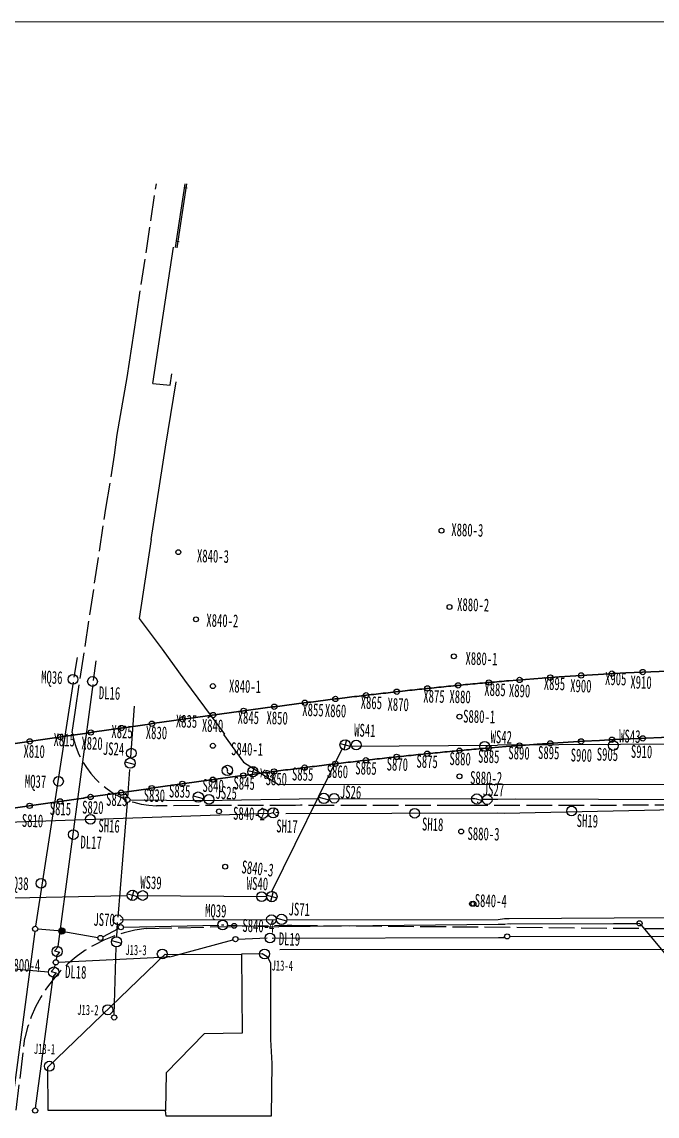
# Model space of a CAD drawing. Header units: inches. Extents: x 0 to 606, y 0 to 141.
# Drawn here: x 394.6 to 444, y 55.5 to 140.6 of the extents above; entities that cross this region are included whole.
import ezdxf
from ezdxf.enums import TextEntityAlignment as Align

# ---------------------------------------------------------------- set-up
doc = ezdxf.new("R2010")
doc.units = ezdxf.units.IN
doc.header["$MEASUREMENT"] = 0
for name, pattern in [('CENTER2', [1.125, 0.75, -0.125, 0.125, -0.125]), ('CONTINOUS', [0]), ('DASH4', [2.5, 2, -0.5])]:
    doc.linetypes.add(name, pattern=pattern)
for name, color, linetype in [('地表沉降（上行线）', 7, 'CENTER2'), ('地表沉降（下行线）', 7, 'CENTER2'), ('建构筑物沉降', 7, 'CENTER2'), ('管线沉降（上水）', 7, 'CENTER2'), ('管线沉降（上话）', 7, 'CENTER2'), ('管线沉降（污水）', 7, 'CENTER2'), ('管线沉降（煤气）', 7, 'CENTER2'), ('管线沉降（电力）', 7, 'CENTER2'), ('管线沉降（雨水）', 7, 'CENTER2')]:
    doc.layers.add(name, color=color, linetype=linetype)
doc.styles.add('宋体', font='', dxfattribs={"width": 0.72, "height": 1})
doc.styles.add('管线', font='Romans', dxfattribs={"width": 0.8, "bigfont": 'Htj_S'})
doc.styles.get('宋体').set_extended_font_data('SimSun')

msp = doc.modelspace()

# ---------------------------------------------------------------- linework, layer by layer
at = {"lineweight": 9, "ltscale": 0.5}
msp.add_line((605.692, 140.648), (0, 140.648), dxfattribs=at)
at = {"color": 253, "linetype": 'DASH4'}
for p, q in [((403.472, 117.746), (405.021, 128.046)), ((401.774, 106.934), (401.964, 108.557)), ((401.095, 102.801), (401.774, 106.934)), ((398.73, 87.11), (401.095, 102.801)), ((398.485, 85.38), (398.73, 87.11)), ((415.852, 79.702), (405.038, 79.68)), ((416.239, 79.711), (415.852, 79.702)), ((428.862, 79.689), (416.239, 79.711)), ((445.795, 79.718), (428.862, 79.689)), ((404.217, 70.136), (415.196, 70.386)), ((415.196, 70.386), (415.549, 70.382)), ((415.549, 70.382), (453.277, 70.05)), ((394.116, 55.992), (394.793, 61.603))]:
    msp.add_line(p, q, dxfattribs=at)
at = {"color": 253}
for p, q in [((406.515, 123.101), (407.256, 128.046)), ((407.357, 128.046), (406.614, 123.086)), ((407.214, 127.77), (407.413, 127.741)), ((406.588, 123.588), (406.786, 123.558)), ((404.756, 112.512), (406.358, 123.124)), ((402.748, 112.997), (403.472, 117.746)), ((406.098, 112.404), (406.229, 113.268)), ((401.964, 108.557), (402.748, 112.997)), ((404.756, 112.512), (406.098, 112.404)), ((405.736, 107.564), (406.563, 112.659))]:
    msp.add_line(p, q, dxfattribs=at)
at = {"color": 253, "linetype": 'Continuous'}
for p, q in [((404.624, 100.376), (405.736, 107.564)), ((404.624, 100.376), (403.676, 94.247)), ((403.676, 94.247), (405.479, 91.848)), ((405.479, 91.848), (407.2, 89.444)), ((407.2, 89.444), (410.308, 85.256)), ((409.02, 86.523), (409.244, 86.69)), ((410.308, 85.256), (410.243, 85.208)), ((410.243, 85.208), (411.785, 83.077)), ((411.785, 83.077), (414.529, 81.319)), ((414.529, 81.319), (453.189, 81.357)), ((414.627, 68.508), (450.343, 68.539))]:
    msp.add_line(p, q, dxfattribs=at)
at = {"extrusion": (1.25251e-05, -1.70425e-08, 1)}
for p, q in [((398.851, 91.218, -0.005), (398.614, 89.685, -0.005)), ((400.322, 90.951, -0.005), (400.117, 89.414, -0.005)), ((398.553, 89.292, -0.005), (395.621, 70.3, -0.005)), ((400.074, 89.098, -0.005), (397.357, 68.731, -0.005)), ((403.301, 87.435, -0.005), (403.013, 83.455, -0.005)), ((419.316, 84.516, 1.808), (420.089, 84.313, 1.808)), ((419.804, 84.801, 1.808), (419.601, 84.028, 1.808)), ((420.089, 84.31, 1.808), (431.556, 84.38, 1.807)), ((479.124, 84.672, 1.584), (431.556, 84.38, 1.585)), ((413.989, 73.009, 1.838), (419.459, 84.097, 1.838)), ((402.593, 83.097, 1.832), (403.367, 82.893, 1.832)), ((412.624, 82.714, 1.794), (412.42, 81.941, 1.794)), ((402.944, 82.493, -0.005), (402.787, 80.328, -0.005)), ((412.135, 82.429, 1.794), (412.909, 82.226, 1.794)), ((402.787, 80.328, -0.005), (402.388, 80.354, -0.005)), ((402.61, 80.686, -0.005), (402.787, 80.328, -0.005)), ((402.973, 80.126, -0.005), (408.636, 80.082, -0.005)), ((407.894, 80.452, 1.814), (408.667, 80.248, 1.814)), ((408.636, 80.082, -0.005), (417.639, 80.244, -0.005)), ((417.652, 80.353, 1.94), (418.426, 80.149, 1.94)), ((418.439, 80.249, -0.005), (429.935, 80.204, -0.005)), ((429.549, 80.306, -0.005), (430.322, 80.103, -0.005)), ((430.335, 80.194, 2.235), (431.573, 80.178, 2.235)), ((431.573, 80.178, 2.235), (432.922, 80.218, 2.235)), ((432.922, 80.218, -0.005), (449.871, 80.156, -0.006)), ((402.757, 79.929, -0.005), (402.03, 71.001, -0.005)), ((414.211, 79.512, 1.806), (414.109, 79.126, 1.806)), ((430.056, 79.934, -0.005), (429.971, 79.934, -0.005)), ((432.082, 79.112, -0.005), (445.392, 79.376, -0.006)), ((386.082, 78.146, -0.005), (413.71, 79.112, -0.005)), ((414.109, 79.126, 1.806), (413.723, 79.02, 1.806)), ((414.109, 79.126, 1.806), (414.393, 78.844, 1.806)), ((414.509, 79.144, -0.005), (414.309, 79.135, -0.005)), ((415.1, 79.069, 1.815), (431.578, 79.115, 1.815)), ((431.578, 79.115, 1.815), (432.082, 79.112, 1.815)), ((378.844, 72.193, -0.005), (402.757, 72.704, -0.005)), ((402.77, 72.814, 1.754), (403.544, 72.61, 1.754)), ((403.259, 73.099, 1.754), (403.055, 72.325, 1.754)), ((403.557, 72.708, -0.005), (413.605, 72.613, -0.005)), ((413.619, 72.711, 1.838), (414.392, 72.508, 1.838)), ((414.107, 72.996, 1.838), (413.904, 72.223, 1.838)), ((402.214, 70.802, -0.005), (414.365, 70.839, -0.005)), ((414.378, 70.942, 1.802), (415.152, 70.738, 1.802)), ((415.163, 70.799, 1.802), (431.613, 70.84, 1.801)), ((431.613, 70.84, 1.801), (432.093, 70.908, 1.801)), ((432.447, 70.897, -0.005), (444.687, 70.984, -0.006)), ((395.565, 69.904, -0.005), (393.892, 57.178, -0.005)), ((397.674, 69.929, -0.005), (395.79, 70.085, -0.005)), ((397.674, 69.929, -0.005), (400.472, 69.431, -0.005)), ((400.846, 69.489, -0.005), (402.085, 70.138, -0.005)), ((401.941, 69.493, -0.005), (402.003, 70.602, -0.005)), ((402.462, 70.235, -0.005), (409.869, 70.388, -0.005)), ((410.269, 70.399, -0.005), (410.09, 70.393, -0.005)), ((410.489, 70.393, -0.005), (414.552, 70.261, -0.005)), ((414.552, 70.276, -0.005), (431.614, 70.475, -0.005)), ((431.614, 70.475, -0.005), (432.156, 70.48, -0.005)), ((432.541, 70.493, -0.005), (440.577, 70.511, -0.006)), ((440.577, 70.511, -0.006), (442.404, 70.529, -0.006)), ((442.733, 70.378, -0.006), (444.571, 68.196, -0.006)), ((401.532, 69.196, 1.791), (402.305, 68.992, 1.791)), ((406.271, 67.976, -0.005), (410.973, 69.251, -0.005)), ((411.366, 69.312, -0.005), (413.635, 69.405, -0.005)), ((414.033, 69.386, 1.873), (431.619, 69.433, 1.873)), ((431.619, 69.433, 1.873), (432.128, 69.418, 1.873)), ((432.504, 69.514, -0.005), (472.649, 69.569, -0.006)), ((397.406, 68.722, 1.708), (397.111, 68.386, 1.708)), ((397.111, 68.386, 1.708), (397.498, 68.284, 1.708)), ((397.498, 68.284, 1.708), (397.202, 67.948, 1.708)), ((401.745, 63.412, -0.005), (401.906, 68.694, -0.005)), ((381.716, 67.981, -0.005), (396.638, 66.769, -0.005)), ((397.12, 67.128, -0.005), (397.157, 67.301, -0.005)), ((397.254, 67.938, -0.005), (397.224, 67.695, -0.005)), ((397.399, 67.506, -0.005), (405.878, 67.914, -0.005)), ((406.078, 67.923, 1.736), (405.878, 67.914, -0.005)), ((406.078, 67.923, 1.736), (406.271, 67.976, -0.005)), ((397.138, 67.124, 1.702), (396.843, 66.788, 1.702)), ((396.843, 66.788, 1.702), (397.23, 66.686, 1.702)), ((397.23, 66.686, 1.702), (396.934, 66.35, 1.702)), ((395.617, 56.167, -0.005), (396.983, 66.341, -0.005))]:
    msp.add_line(p, q, dxfattribs=at)
at = {"color": 150, "linetype": 'CONTINOUS', "lineweight": 30}
for p, q in [((431.882, 89.352), (432.07, 89.368)), ((432.07, 89.368), (432.258, 89.384)), ((432.258, 89.384), (432.446, 89.399)), ((432.446, 89.399), (432.446, 89.399)), ((423.424, 88.511), (423.611, 88.532)), ((423.611, 88.532), (423.799, 88.553)), ((423.799, 88.553), (423.987, 88.573)), ((423.987, 88.573), (424.174, 88.594)), ((424.174, 88.594), (424.362, 88.615)), ((424.362, 88.615), (424.55, 88.635)), ((424.55, 88.635), (424.738, 88.656)), ((424.738, 88.656), (424.926, 88.676)), ((424.926, 88.676), (425.113, 88.696)), ((425.113, 88.696), (425.301, 88.716)), ((425.301, 88.716), (425.489, 88.736)), ((425.489, 88.736), (425.677, 88.756)), ((425.677, 88.756), (425.865, 88.776)), ((425.865, 88.776), (426.053, 88.796)), ((426.053, 88.796), (426.24, 88.815)), ((426.24, 88.815), (426.428, 88.835)), ((426.428, 88.835), (426.616, 88.854)), ((426.616, 88.854), (426.804, 88.873)), ((426.804, 88.873), (426.992, 88.892)), ((426.992, 88.892), (427.18, 88.912)), ((427.18, 88.912), (427.368, 88.931)), ((427.368, 88.931), (427.556, 88.949)), ((427.556, 88.949), (427.744, 88.968)), ((427.744, 88.968), (427.932, 88.987)), ((427.932, 88.987), (428.12, 89.005)), ((428.12, 89.005), (428.308, 89.024)), ((428.308, 89.024), (428.496, 89.042)), ((428.496, 89.042), (428.684, 89.06)), ((428.684, 89.06), (428.872, 89.078)), ((428.872, 89.078), (429.06, 89.096)), ((429.06, 89.096), (429.248, 89.114)), ((429.248, 89.114), (429.436, 89.132)), ((429.436, 89.132), (429.624, 89.149)), ((429.624, 89.149), (429.812, 89.167)), ((429.812, 89.167), (430, 89.184)), ((430, 89.184), (430.188, 89.202)), ((430.188, 89.202), (430.376, 89.219)), ((430.376, 89.219), (430.564, 89.236)), ((430.564, 89.236), (430.753, 89.253)), ((430.753, 89.253), (430.941, 89.269)), ((430.941, 89.269), (431.129, 89.286)), ((431.129, 89.286), (431.317, 89.303)), ((431.317, 89.303), (431.505, 89.319)), ((431.505, 89.319), (431.693, 89.335)), ((431.693, 89.335), (431.882, 89.352)), ((416.297, 87.652), (416.485, 87.676)), ((416.485, 87.676), (416.672, 87.7)), ((416.672, 87.7), (416.86, 87.724)), ((416.86, 87.724), (417.047, 87.747)), ((417.047, 87.747), (417.234, 87.771)), ((417.234, 87.771), (417.422, 87.795)), ((417.422, 87.795), (417.609, 87.818)), ((417.609, 87.818), (417.797, 87.842)), ((417.797, 87.842), (417.984, 87.865)), ((417.984, 87.865), (418.171, 87.889)), ((418.171, 87.889), (418.359, 87.912)), ((418.359, 87.912), (418.546, 87.935)), ((418.546, 87.935), (418.734, 87.958)), ((418.734, 87.958), (418.921, 87.981)), ((418.921, 87.981), (419.109, 88.004)), ((419.109, 88.004), (419.296, 88.027)), ((419.296, 88.027), (419.484, 88.05)), ((419.484, 88.05), (419.671, 88.073)), ((419.671, 88.073), (419.859, 88.096)), ((419.859, 88.096), (420.046, 88.118)), ((420.046, 88.118), (420.234, 88.141)), ((420.234, 88.141), (420.421, 88.163)), ((420.421, 88.163), (420.609, 88.186)), ((420.609, 88.186), (420.796, 88.208)), ((420.796, 88.208), (420.984, 88.23)), ((420.984, 88.23), (421.172, 88.252)), ((421.172, 88.252), (421.359, 88.274)), ((421.359, 88.274), (421.547, 88.296)), ((421.547, 88.296), (421.734, 88.318)), ((421.734, 88.318), (421.922, 88.34)), ((421.922, 88.34), (422.11, 88.362)), ((422.11, 88.362), (422.297, 88.383)), ((422.297, 88.383), (422.485, 88.405)), ((422.485, 88.405), (422.673, 88.426)), ((422.673, 88.426), (422.86, 88.447)), ((422.86, 88.447), (423.048, 88.469)), ((423.048, 88.469), (423.236, 88.49)), ((423.236, 88.49), (423.424, 88.511)), ((409.932, 86.801), (410.119, 86.827)), ((410.119, 86.827), (410.306, 86.853)), ((410.306, 86.853), (410.493, 86.879)), ((410.493, 86.879), (410.68, 86.904)), ((410.68, 86.904), (410.867, 86.93)), ((410.867, 86.93), (411.055, 86.956)), ((411.055, 86.956), (411.242, 86.981)), ((411.242, 86.981), (411.429, 87.007)), ((411.429, 87.007), (411.616, 87.032)), ((411.616, 87.032), (411.803, 87.058)), ((411.803, 87.058), (411.99, 87.083)), ((411.99, 87.083), (412.178, 87.108)), ((412.178, 87.108), (412.365, 87.134)), ((412.365, 87.134), (412.552, 87.159)), ((412.552, 87.159), (412.739, 87.184)), ((412.739, 87.184), (412.926, 87.209)), ((412.926, 87.209), (413.114, 87.234)), ((413.114, 87.234), (413.301, 87.259)), ((413.301, 87.259), (413.488, 87.284)), ((413.488, 87.284), (413.675, 87.309)), ((413.675, 87.309), (413.862, 87.334)), ((413.862, 87.334), (414.05, 87.359)), ((414.05, 87.359), (414.237, 87.384)), ((414.237, 87.384), (414.424, 87.408)), ((414.424, 87.408), (414.612, 87.433)), ((414.612, 87.433), (414.799, 87.458)), ((414.799, 87.458), (414.986, 87.482)), ((414.986, 87.482), (415.173, 87.506)), ((415.173, 87.506), (415.361, 87.531)), ((415.361, 87.531), (415.548, 87.555)), ((415.548, 87.555), (415.735, 87.579)), ((415.735, 87.579), (415.923, 87.604)), ((415.923, 87.604), (416.11, 87.628)), ((416.11, 87.628), (416.297, 87.652)), ((403.947, 85.956), (404.134, 85.983)), ((404.134, 85.983), (404.321, 86.01)), ((404.321, 86.01), (404.508, 86.036)), ((404.508, 86.036), (404.695, 86.063)), ((404.695, 86.063), (404.882, 86.09)), ((404.882, 86.09), (405.069, 86.117)), ((405.069, 86.117), (405.256, 86.143)), ((405.256, 86.143), (405.443, 86.17)), ((405.443, 86.17), (405.63, 86.197)), ((405.63, 86.197), (405.817, 86.223)), ((405.817, 86.223), (406.004, 86.25)), ((406.004, 86.25), (406.191, 86.276)), ((406.191, 86.276), (406.378, 86.303)), ((406.378, 86.303), (406.565, 86.33)), ((406.565, 86.33), (406.752, 86.356)), ((406.752, 86.356), (406.939, 86.383)), ((406.939, 86.383), (407.126, 86.409)), ((407.126, 86.409), (407.313, 86.435)), ((407.313, 86.435), (407.5, 86.462)), ((407.5, 86.462), (407.687, 86.488)), ((407.687, 86.488), (407.874, 86.514)), ((407.874, 86.514), (408.061, 86.541)), ((408.061, 86.541), (408.248, 86.567)), ((408.248, 86.567), (408.435, 86.593)), ((408.435, 86.593), (408.622, 86.619)), ((408.622, 86.619), (408.809, 86.645)), ((408.809, 86.645), (408.996, 86.671)), ((408.996, 86.671), (409.183, 86.697)), ((409.183, 86.697), (409.37, 86.723)), ((409.37, 86.723), (409.558, 86.749)), ((409.558, 86.749), (409.745, 86.775)), ((409.745, 86.775), (409.932, 86.801)), ((391.454, 84.146), (398.712, 85.199)), ((398.712, 85.199), (398.899, 85.226)), ((398.899, 85.226), (399.086, 85.253)), ((399.086, 85.253), (399.273, 85.28)), ((399.273, 85.28), (399.46, 85.307)), ((399.46, 85.307), (399.647, 85.334)), ((399.647, 85.334), (399.834, 85.362)), ((399.834, 85.362), (400.021, 85.389)), ((400.021, 85.389), (400.208, 85.416)), ((400.208, 85.416), (400.395, 85.443)), ((400.395, 85.443), (400.582, 85.47)), ((400.582, 85.47), (400.769, 85.497)), ((400.769, 85.497), (400.956, 85.524)), ((400.956, 85.524), (401.142, 85.551)), ((401.142, 85.551), (401.329, 85.578)), ((401.329, 85.578), (401.516, 85.605)), ((401.516, 85.605), (401.703, 85.632)), ((401.703, 85.632), (401.89, 85.659)), ((401.89, 85.659), (402.077, 85.686)), ((402.077, 85.686), (402.264, 85.713)), ((402.264, 85.713), (402.451, 85.74)), ((402.451, 85.74), (402.638, 85.767)), ((402.638, 85.767), (402.825, 85.794)), ((402.825, 85.794), (403.012, 85.821)), ((403.012, 85.821), (403.199, 85.848)), ((403.199, 85.848), (403.386, 85.875)), ((403.386, 85.875), (403.573, 85.902)), ((403.573, 85.902), (403.76, 85.929)), ((403.76, 85.929), (403.947, 85.956)), ((423.135, 83.418), (422.948, 83.397)), ((423.323, 83.438), (423.135, 83.418)), ((423.511, 83.459), (423.323, 83.438)), ((423.699, 83.479), (423.511, 83.459)), ((423.887, 83.499), (423.699, 83.479)), ((424.075, 83.519), (423.887, 83.499)), ((424.262, 83.539), (424.075, 83.519)), ((424.45, 83.559), (424.262, 83.539)), ((424.638, 83.578), (424.45, 83.559)), ((424.826, 83.598), (424.638, 83.578)), ((425.014, 83.617), (424.826, 83.598)), ((425.202, 83.637), (425.014, 83.617)), ((425.39, 83.656), (425.202, 83.637)), ((425.578, 83.675), (425.39, 83.656)), ((425.765, 83.694), (425.578, 83.675)), ((425.953, 83.713), (425.765, 83.694)), ((426.141, 83.732), (425.953, 83.713)), ((426.329, 83.751), (426.141, 83.732)), ((426.517, 83.769), (426.329, 83.751)), ((426.705, 83.788), (426.517, 83.769)), ((426.893, 83.806), (426.705, 83.788)), ((427.081, 83.825), (426.893, 83.806)), ((427.269, 83.843), (427.081, 83.825)), ((427.457, 83.861), (427.269, 83.843)), ((427.645, 83.879), (427.457, 83.861)), ((427.833, 83.897), (427.645, 83.879)), ((428.021, 83.915), (427.833, 83.897)), ((428.209, 83.932), (428.021, 83.915)), ((428.398, 83.95), (428.209, 83.932)), ((428.586, 83.967), (428.398, 83.95)), ((428.774, 83.984), (428.586, 83.967)), ((428.962, 84.001), (428.774, 83.984)), ((429.15, 84.018), (428.962, 84.001)), ((429.338, 84.035), (429.15, 84.018)), ((429.526, 84.052), (429.338, 84.035)), ((429.714, 84.069), (429.526, 84.052)), ((429.903, 84.085), (429.714, 84.069)), ((430.091, 84.102), (429.903, 84.085)), ((430.279, 84.118), (430.091, 84.102)), ((430.467, 84.134), (430.279, 84.118)), ((430.655, 84.15), (430.467, 84.134)), ((430.843, 84.166), (430.655, 84.15)), ((431.032, 84.182), (430.843, 84.166)), ((431.032, 84.182), (431.032, 84.182)), ((416.007, 82.578), (415.82, 82.554)), ((416.195, 82.601), (416.007, 82.578)), ((416.382, 82.625), (416.195, 82.601)), ((416.569, 82.648), (416.382, 82.625)), ((416.757, 82.671), (416.569, 82.648)), ((416.944, 82.695), (416.757, 82.671)), ((417.132, 82.718), (416.944, 82.695)), ((417.319, 82.741), (417.132, 82.718)), ((417.507, 82.764), (417.319, 82.741)), ((417.694, 82.787), (417.507, 82.764)), ((417.882, 82.81), (417.694, 82.787)), ((418.069, 82.833), (417.882, 82.81)), ((418.257, 82.856), (418.069, 82.833)), ((418.444, 82.878), (418.257, 82.856)), ((418.632, 82.901), (418.444, 82.878)), ((418.819, 82.924), (418.632, 82.901)), ((419.007, 82.946), (418.819, 82.924)), ((419.194, 82.968), (419.007, 82.946)), ((419.382, 82.991), (419.194, 82.968)), ((419.57, 83.013), (419.382, 82.991)), ((419.757, 83.035), (419.57, 83.013)), ((419.945, 83.057), (419.757, 83.035)), ((420.132, 83.079), (419.945, 83.057)), ((420.32, 83.101), (420.132, 83.079)), ((420.508, 83.123), (420.32, 83.101)), ((420.695, 83.144), (420.508, 83.123)), ((420.883, 83.166), (420.695, 83.144)), ((421.071, 83.187), (420.883, 83.166)), ((421.258, 83.209), (421.071, 83.187)), ((421.446, 83.23), (421.258, 83.209)), ((421.634, 83.251), (421.446, 83.23)), ((421.821, 83.273), (421.634, 83.251)), ((422.009, 83.294), (421.821, 83.273)), ((422.197, 83.315), (422.009, 83.294)), ((422.384, 83.335), (422.197, 83.315)), ((422.572, 83.356), (422.384, 83.335)), ((422.76, 83.377), (422.572, 83.356)), ((422.948, 83.397), (422.76, 83.377)), ((409.453, 81.713), (409.266, 81.687)), ((409.64, 81.738), (409.453, 81.713)), ((409.827, 81.764), (409.64, 81.738)), ((410.014, 81.79), (409.827, 81.764)), ((410.201, 81.815), (410.014, 81.79)), ((410.389, 81.84), (410.201, 81.815)), ((410.576, 81.866), (410.389, 81.84)), ((410.763, 81.891), (410.576, 81.866)), ((410.95, 81.916), (410.763, 81.891)), ((411.137, 81.942), (410.95, 81.916)), ((411.325, 81.967), (411.137, 81.942)), ((411.512, 81.992), (411.325, 81.967)), ((411.699, 82.017), (411.512, 81.992)), ((411.886, 82.042), (411.699, 82.017)), ((412.073, 82.067), (411.886, 82.042)), ((412.261, 82.092), (412.073, 82.067)), ((412.448, 82.117), (412.261, 82.092)), ((412.635, 82.142), (412.448, 82.117)), ((412.822, 82.166), (412.635, 82.142)), ((413.01, 82.191), (412.822, 82.166)), ((413.197, 82.216), (413.01, 82.191)), ((413.384, 82.24), (413.197, 82.216)), ((413.572, 82.265), (413.384, 82.24)), ((413.759, 82.289), (413.572, 82.265)), ((413.946, 82.314), (413.759, 82.289)), ((414.134, 82.338), (413.946, 82.314)), ((414.321, 82.362), (414.134, 82.338)), ((414.508, 82.386), (414.321, 82.362)), ((414.696, 82.411), (414.508, 82.386)), ((414.883, 82.435), (414.696, 82.411)), ((415.07, 82.459), (414.883, 82.435)), ((415.258, 82.483), (415.07, 82.459)), ((415.445, 82.506), (415.258, 82.483)), ((415.632, 82.53), (415.445, 82.506)), ((415.82, 82.554), (415.632, 82.53)), ((403.467, 80.873), (403.28, 80.846)), ((403.654, 80.899), (403.467, 80.873)), ((403.841, 80.926), (403.654, 80.899)), ((404.028, 80.953), (403.841, 80.926)), ((404.215, 80.979), (404.028, 80.953)), ((404.402, 81.006), (404.215, 80.979)), ((404.589, 81.033), (404.402, 81.006)), ((404.776, 81.059), (404.589, 81.033)), ((404.963, 81.086), (404.776, 81.059)), ((405.15, 81.112), (404.963, 81.086)), ((405.337, 81.139), (405.15, 81.112)), ((405.524, 81.165), (405.337, 81.139)), ((405.711, 81.192), (405.524, 81.165)), ((405.898, 81.218), (405.711, 81.192)), ((406.085, 81.244), (405.898, 81.218)), ((406.272, 81.271), (406.085, 81.244)), ((406.459, 81.297), (406.272, 81.271)), ((406.646, 81.323), (406.459, 81.297)), ((406.833, 81.35), (406.646, 81.323)), ((407.021, 81.376), (406.833, 81.35)), ((407.208, 81.402), (407.021, 81.376)), ((407.395, 81.428), (407.208, 81.402)), ((407.582, 81.454), (407.395, 81.428)), ((407.769, 81.48), (407.582, 81.454)), ((407.956, 81.506), (407.769, 81.48)), ((408.143, 81.532), (407.956, 81.506)), ((408.33, 81.558), (408.143, 81.532)), ((408.517, 81.584), (408.33, 81.558)), ((408.704, 81.61), (408.517, 81.584)), ((408.891, 81.636), (408.704, 81.61)), ((409.079, 81.661), (408.891, 81.636)), ((409.266, 81.687), (409.079, 81.661)), ((397.485, 80.009), (397.298, 79.982)), ((397.672, 80.036), (397.485, 80.009)), ((397.859, 80.063), (397.672, 80.036)), ((398.046, 80.09), (397.859, 80.063)), ((398.232, 80.117), (398.046, 80.09)), ((398.419, 80.144), (398.232, 80.117)), ((398.606, 80.171), (398.419, 80.144)), ((398.793, 80.199), (398.606, 80.171)), ((398.98, 80.226), (398.793, 80.199)), ((399.167, 80.253), (398.98, 80.226)), ((399.354, 80.28), (399.167, 80.253)), ((399.541, 80.307), (399.354, 80.28)), ((399.728, 80.334), (399.541, 80.307)), ((399.915, 80.361), (399.728, 80.334)), ((400.102, 80.388), (399.915, 80.361)), ((400.289, 80.415), (400.102, 80.388)), ((400.476, 80.442), (400.289, 80.415)), ((400.663, 80.469), (400.476, 80.442)), ((400.85, 80.496), (400.663, 80.469)), ((401.037, 80.523), (400.85, 80.496)), ((401.224, 80.55), (401.037, 80.523)), ((401.41, 80.577), (401.224, 80.55)), ((401.597, 80.604), (401.41, 80.577)), ((401.784, 80.631), (401.597, 80.604)), ((401.971, 80.658), (401.784, 80.631)), ((402.158, 80.685), (401.971, 80.658)), ((402.345, 80.712), (402.158, 80.685)), ((402.532, 80.739), (402.345, 80.712)), ((402.719, 80.765), (402.532, 80.739)), ((402.906, 80.792), (402.719, 80.765)), ((403.093, 80.819), (402.906, 80.792)), ((403.28, 80.846), (403.093, 80.819)), ((397.298, 79.982), (391.437, 79.131))]:
    msp.add_line(p, q, dxfattribs=at)
at = {"color": 1, "ltscale": 0.5}
msp.add_line((411.785, 83.077), (414.529, 81.319), dxfattribs=at)
at = {"ltscale": 3, "extrusion": (1.25251e-05, -1.70425e-08, 1)}
msp.add_line((432.093, 70.908, 1.801), (432.447, 70.897, -0.005), dxfattribs=at)
at = {"lineweight": 9, "ltscale": 0.5, "extrusion": (1.25251e-05, -1.70425e-08, 1)}
for p, q in [((432.541, 70.493, -0.005), (432.156, 70.48, -0.005)), ((432.341, 70.492, 2.225), (432.541, 70.493, -0.005)), ((442.604, 70.531, 2.482), (442.404, 70.529, -0.006)), ((442.733, 70.378, -0.006), (442.604, 70.531, 2.482))]:
    msp.add_line(p, q, dxfattribs=at)
for p, q in [((396.587, 59.35), (405.697, 68.132)), ((405.697, 68.132), (411.655, 68.112)), ((411.655, 68.157), (413.253, 68.193)), ((411.655, 68.112), (411.686, 61.977)), ((413.253, 68.193), (413.638, 67.965)), ((413.638, 67.965), (413.903, 67.465)), ((413.903, 67.465), (413.887, 61.506)), ((408.736, 61.926), (405.784, 58.913)), ((411.686, 61.977), (408.736, 61.926)), ((413.887, 61.506), (414.008, 59.623)), ((414.008, 59.623), (413.954, 55.537)), ((396.617, 55.962), (396.587, 59.35)), ((405.784, 58.913), (405.739, 55.973)), ((405.739, 55.973), (396.617, 55.962)), ((405.785, 55.537), (405.739, 55.973)), ((413.954, 55.537), (405.785, 55.537))]:
    msp.add_line(p, q)
at = {"ltscale": 0.5}
for centre, radius in [((427.195, 101.079), 0.191), ((406.728, 99.4), 0.191), ((427.822, 95.138), 0.191), ((408.099, 94.177), 0.191), ((428.162, 91.298), 0.191), ((442.85, 90.074), 0.208), ((430.878, 89.264), 0.208), ((433.27, 89.467), 0.208), ((435.663, 89.65), 0.208), ((438.057, 89.812), 0.208), ((440.453, 89.953), 0.208), ((409.419, 88.984), 0.191), ((423.715, 88.543), 0.208), ((426.101, 88.801), 0.208), ((428.489, 89.041), 0.208), ((416.566, 87.686), 0.208), ((418.947, 87.985), 0.208), ((421.33, 88.271), 0.208), ((409.429, 86.732), 0.208), ((411.807, 87.058), 0.208), ((414.186, 87.377), 0.208), ((404.677, 86.061), 0.208), ((407.053, 86.399), 0.208), ((428.591, 86.603), 0.191), ((397.551, 85.03), 0.208), ((399.926, 85.375), 0.208), ((402.301, 85.719), 0.208), ((442.846, 84.919), 0.208), ((395.176, 84.686), 0.208), ((409.419, 84.344), 0.191), ((430.87, 84.169), 0.208), ((433.263, 84.36), 0.208), ((435.657, 84.53), 0.208), ((438.052, 84.68), 0.208), ((440.448, 84.81), 0.208), ((421.318, 83.216), 0.208), ((423.704, 83.479), 0.208), ((426.091, 83.727), 0.208), ((428.592, 83.968), 0.191), ((416.552, 82.646), 0.208), ((418.934, 82.937), 0.208), ((409.413, 81.707), 0.208), ((409.419, 81.708), 0.191), ((411.792, 82.03), 0.208), ((414.171, 82.343), 0.208), ((428.592, 81.968), 0.191), ((402.284, 80.703), 0.208), ((404.66, 81.043), 0.208), ((407.036, 81.378), 0.208), ((397.533, 80.016), 0.208), ((399.908, 80.36), 0.208), ((395.158, 79.671), 0.208), ((409.889, 79.239), 0.191), ((428.726, 77.673), 0.191), ((410.374, 74.939), 0.191), ((429.573, 72.046), 0.191), ((429.679, 72.055), 0.191), ((411.071, 70.331), 0.191)]:
    msp.add_circle(centre, radius, dxfattribs=at)
at = {"extrusion": (1.25251e-05, -1.70425e-08, 1)}
for centre, radius in [((398.532, 89.506, 0), 0.378), ((400.053, 89.344, 0), 0.378), ((419.702, 84.414, 1.813), 0.4), ((403.079, 83.767, 0), 0.378), ((402.98, 82.995, 1.837), 0.4), ((410.543, 82.423, 1.817), 0.4), ((412.522, 82.328, 1.799), 0.4), ((397.41, 81.585, 0), 0.378), ((402.773, 80.128, 1.796), 0.2), ((408.28, 80.35, 1.82), 0.4), ((409.117, 80.17, 0), 0.378), ((418.039, 80.251, 1.945), 0.4), ((418.849, 80.263, 0), 0.378), ((429.935, 80.204, 0), 0.4), ((430.753, 80.162, 0), 0.378), ((413.311, 79.071, 0), 0.378), ((414.109, 79.126, 1.811), 0.4), ((425.118, 79.096, 2.143), 0.378), ((437.31, 79.264, 0), 0.378), ((399.896, 78.629, 0), 0.378), ((398.563, 77.437, 0), 0.378), ((396.051, 73.643, 0), 0.378), ((403.157, 72.712, 1.759), 0.4), ((414.005, 72.609, 1.843), 0.4), ((402.028, 70.806, 0), 0.378), ((410.179, 70.396, 0), 0.378), ((413.971, 70.826, 0), 0.378), ((414.765, 70.84, 1.807), 0.4), ((442.604, 70.531, 2.488), 0.2), ((395.591, 70.102, 1.739), 0.2), ((397.674, 69.929, 1.706), 0.24), ((397.674, 69.929, 1.706), 0.2), ((397.674, 69.929, 1.706), 0.16), ((397.674, 69.929, 1.706), 0.12), ((397.674, 69.929, 1.706), 0.08), ((397.674, 69.929, 1.706), 0.04), ((402.262, 70.231, 1.724), 0.2), ((400.668, 69.396, 1.714), 0.2), ((401.919, 69.094, 1.796), 0.4), ((411.166, 69.303, 1.858), 0.2), ((413.856, 69.395, 0), 0.378), ((432.304, 69.514, 2.309), 0.2), ((397.304, 68.335, 1.713), 0.4), ((397.199, 67.497, 1.716), 0.2), ((397.036, 66.737, 1.707), 0.4), ((401.739, 63.212, 1.876), 0.2), ((395.59, 55.969, 1.768), 0.2)]:
    msp.add_circle(centre, radius, dxfattribs=at)
at = {"ltscale": 3, "extrusion": (1.25251e-05, -1.70425e-08, 1)}
for centre in [(420.562, 84.4, 1.813), (430.561, 84.296, 1.813), (440.557, 84.365, 1.408), (403.958, 72.697, 0), (413.215, 72.606, 0)]:
    msp.add_circle(centre, 0.378, dxfattribs=at)
at = {"color": 1, "ltscale": 0.5}
for centre in [(405.48, 68.149), (413.435, 68.149), (401.243, 63.809), (396.697, 59.418)]:
    msp.add_circle(centre, 0.386, dxfattribs=at)
at = {"color": 150, "linetype": 'CONTINOUS', "lineweight": 30}
for centre, start in [((455.772, -189.627), 86.26515), ((454.358, -194.845), 86.86517)]:
    msp.add_arc(centre, 280, start, 94.77871, dxfattribs=at)
at = {"color": 253, "linetype": 'DASH4'}
for centre, radius, start, end in [((405.185, 86.466), 6.788, 189.20419, 268.76148), ((405.454, 59.299), 10.907, 96.5112, 167.80579)]:
    msp.add_arc(centre, radius, start, end, dxfattribs=at)
at = {"extrusion": (1.25251e-05, -1.70425e-08, 1)}
for centre, start, end in [((410.349, 82.474, 1.817), 345.24104, 165.24104), ((410.736, 82.372, 1.817), 165.24104, 345.24104)]:
    msp.add_arc(centre, 0.2, start, end, dxfattribs=at)

# ---------------------------------------------------------------- texts
at = {"layer": '地表沉降（上行线）', "color": 7, "linetype": 'Continuous', "style": '宋体', "width": 0.61}
for s, rotation, p in [('S880-1', 358.66959, (428.881, 86.648)), ('S840-1', 358.66959, (410.834, 84.116)), ('S890', 358.66959, (432.396, 83.8)), ('S895', 358.66959, (434.707, 83.822)), ('S910', 358.66959, (441.929, 83.907)), ('S870', 358.66959, (422.933, 82.92)), ('S875', 358.66959, (425.251, 83.139)), ('S880', 358.66959, (427.818, 83.348)), ('S885', 358.66959, (430.041, 83.527)), ('S900', 358.66959, (437.247, 83.628)), ('S905', 358.66959, (439.274, 83.691)), ('S855', 358.66959, (415.569, 82.151)), ('S860', 358.66959, (418.272, 82.361)), ('S865', 358.66959, (420.495, 82.617)), ('S840', 358.66959, (408.609, 81.257)), ('S845', 358.66959, (411.02, 81.446)), ('S850', 358.66959, (413.517, 81.785)), ('S880-2', 358.66959, (429.424, 81.874)), ('S830', 358.66959, (404.036, 80.498)), ('S835', 358.66959, (406.004, 80.833)), ('S820', 358.66959, (399.25, 79.571)), ('S825', 358.66959, (401.113, 80.18)), ('S815', 358.66959, (396.732, 79.464)), ('S840-2', 358.66959, (410.99, 79.096)), ('S810', 358.66959, (394.561, 78.535)), ('S880-3', 358.66959, (429.222, 77.523)), ('S840-3', 353.57589, (411.66, 74.936)), ('S840-4', 358.66959, (429.784, 72.315)), ('S840-4', 358.66959, (411.71, 70.369)), ('S800-4', 358.66959, (393.495, 67.305))]:
    msp.add_text(s, height=1, rotation=rotation, dxfattribs=at).set_placement(p, align=Align.MIDDLE_LEFT)
at = {"layer": '地表沉降（下行线）', "color": 7, "linetype": 'Continuous', "style": '宋体', "width": 0.61}
for s, p in [('X880-3', (427.961, 101.158)), ('X840-3', (408.179, 99.124)), ('X880-2', (428.413, 95.34)), ('X840-2', (408.908, 94.112)), ('X880-1', (429.064, 91.148)), ('X840-1', (410.672, 88.997)), ('X895', (435.154, 89.197)), ('X900', (437.206, 89.022)), ('X905', (439.919, 89.574)), ('X910', (441.888, 89.3)), ('X875', (425.781, 88.21)), ('X880', (427.814, 88.18)), ('X885', (430.527, 88.732)), ('X890', (432.441, 88.645)), ('X865', (420.912, 87.723)), ('X870', (422.997, 87.576)), ('X845', (411.345, 86.566)), ('X850', (413.586, 86.527)), ('X855', (416.37, 87.162)), ('X860', (418.128, 87.088)), ('X835', (406.537, 86.275)), ('X840', (408.562, 85.931)), ('X815', (397.028, 84.826)), ('X825', (401.525, 85.454)), ('X830', (404.199, 85.377)), ('X810', (394.69, 83.929)), ('X820', (399.187, 84.556))]:
    msp.add_text(s, height=1, rotation=358.66959, dxfattribs=at).set_placement(p, align=Align.MIDDLE_LEFT)
at = {"layer": '建构筑物沉降', "color": 1, "linetype": 'Continuous', "style": '宋体', "width": 0.61}
for s, p in [('J13-3', (402.61, 68.479)), ('J13-4', (413.983, 67.269)), ('J13-2', (398.866, 63.819)), ('J13-1', (395.493, 60.785))]:
    msp.add_text(s, height=0.8, rotation=358.66959, dxfattribs=at).set_placement(p, align=Align.MIDDLE_LEFT)
at = {"layer": '管线沉降（上水）', "extrusion": (1.25251e-05, -1.70425e-08, 1), "style": '宋体', "width": 0.61}
for s, p in [('JS24', (400.844, 83.635, 4.701)), ('JS25', (409.61, 80.22, 4.701)), ('JS26', (419.28, 80.27, 4.701)), ('JS27', (430.392, 80.463, 4.701)), ('JS71', (415.288, 71.154, 4.701)), ('JS70', (400.113, 70.349, 4.701))]:
    msp.add_text(s, height=1, rotation=358.10172, dxfattribs=at).set_placement(p)
at = {"layer": '管线沉降（上话）', "extrusion": (1.25251e-05, -1.70425e-08, 1), "style": '宋体', "width": 0.61}
for s, p in [('SH16', (400.499, 77.634, 3.146)), ('SH17', (414.331, 77.613, 3.146)), ('SH18', (425.667, 77.761, 3.146)), ('SH19', (437.698, 78.032, 3.146))]:
    msp.add_text(s, height=1, rotation=358.10172, dxfattribs=at).set_placement(p)
at = {"layer": '管线沉降（污水）', "extrusion": (1.25251e-05, -1.70425e-08, 1), "style": '宋体', "width": 0.61}
for s, p in [('WS41', (420.391, 85.068, 0.195)), ('WS42', (431.001, 84.552, 0.195)), ('WS43', (440.999, 84.615, 0.195)), ('WS39', (403.756, 73.232, -1.648)), ('WS40', (412.037, 73.151, 0.195))]:
    msp.add_text(s, height=1, rotation=358.10172, dxfattribs=at).set_placement(p)
at = {"layer": '管线沉降（煤气）', "extrusion": (1.25251e-05, -1.70425e-08, 1), "style": '宋体', "width": 0.61}
for s, p in [('MQ36', (396.045, 89.198, 4.725)), ('MQ37', (394.776, 81.098, 4.725)), ('MQ38', (393.408, 73.169, 4.725)), ('MQ39', (408.797, 71.039, 6.603))]:
    msp.add_text(s, height=1, rotation=358.10172, dxfattribs=at).set_placement(p)
at = {"layer": '管线沉降（电力）', "extrusion": (1.25251e-05, -1.70425e-08, 1), "style": '宋体', "width": 0.61}
for s, p in [('DL16', (400.537, 87.971, 3.146)), ('DL17', (399.106, 76.355, 3.146)), ('DL19', (414.53, 68.837, 3.146)), ('DL18', (397.908, 66.273, 3.146))]:
    msp.add_text(s, height=1, rotation=358.10172, dxfattribs=at).set_placement(p)
at = {"layer": '管线沉降（雨水）', "extrusion": (1.25251e-05, -1.70425e-08, 1), "style": '管线', "oblique": 360, "width": 0.8}
msp.add_text('YS4', height=0.64, rotation=345.24104, dxfattribs=at).set_placement((412.952, 81.95, 0))

doc.saveas('drawing.dxf')
